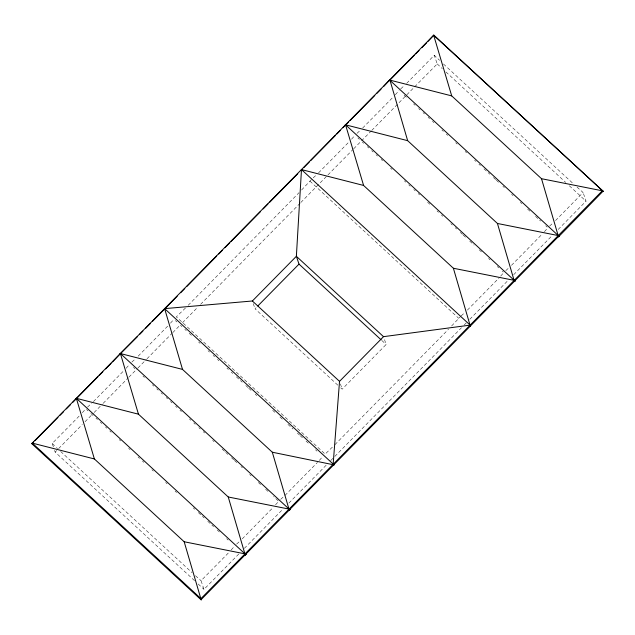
<?xml version="1.0" encoding="UTF-8"?>
<svg xmlns="http://www.w3.org/2000/svg" width="635" height="635" viewBox="0 0 635 635"><rect width="100%" height="100%" fill="white"/><g stroke="black" fill="none" stroke-linecap="round" stroke-linejoin="round"><path stroke-width="0.48" stroke-dasharray="3.17 2.38" d="M82.344 412.71L85.804 408.789M126.127 368.268L129.58 364.339M170.482 323.167L173.934 319.246M351.544 139.2L354.711 135.604M395.319 94.75L399.066 90.503M231.18 549.966L234.64 546.044M275.534 504.865L278.709 501.269L273.622 496.586M319.31 460.423L322.77 456.494M500.666 276.122L503.833 272.526L502.38 271.193M544.441 231.68L547.616 228.084M301.593 190L312.285 178.673M451.612 325.977L460.526 316.532M53.396 446.913L52.221 443.452L80.502 414.719M93.424 401.59L123.873 370.649M138.184 356.116L167.942 325.882M188.158 305.316L299.022 192.683M318.556 172.847L349.004 141.915M362.625 128.072L393.073 97.139M406.686 83.304L434.276 55.277L439.587 60.341M194.548 580.652L55.15 452.104L57.936 449.278M58.634 448.572L82.288 424.529M85.074 421.703L93.424 413.218M94.123 412.504L102.473 404.027M103.172 403.312L128.222 377.865M128.913 377.158L137.271 368.673M137.962 367.959L146.312 359.481M147.01 358.767L172.061 333.319M172.76 332.613L179.721 325.541M182.499 322.707L197.81 307.157M200.596 304.324L300.109 203.216M300.807 202.509L327.247 175.641M327.946 174.935L352.997 149.479M353.695 148.773L371.094 131.096M371.785 130.389L437.205 63.921L434.276 55.277M337.82 385.151L255.024 308.8L256.397 307.403M340.725 387.834L342.17 389.176L386.159 344.48L384.104 338.399M238.784 554.006L203.986 589.359L201.057 580.707L228.648 552.672M242.26 538.845L273.399 507.206M284.94 495.475L317.468 462.431M334.915 444.683L448.548 329.232M467.392 310.102L499.221 277.757M511.461 265.327L541.901 234.394M555.522 220.559L583.113 192.524L577.032 187.127M244.348 548.346L282.623 509.461M288.885 503.095L327.16 464.209M330.637 460.669L334.121 457.136M334.812 456.43L461.47 327.739M464.256 324.914L466.344 322.794M469.821 319.254L508.095 280.368M513.659 274.709L551.934 235.823M558.197 229.457L586.034 201.176L583.113 192.524M185.476 308.015L176.316 316.825L325.144 454.081L333.089 446.445M400.725 88.852L404.693 85.257M356.965 133.35L360.323 130.31M313.206 177.848L316.563 174.808M131.834 362.093L135.501 358.775M87.463 407.138L91.742 403.273M549.561 226.108L553.22 222.79M505.793 270.605L509.159 267.565M461.121 315.928L465.09 312.333M280.67 499.348L284.028 496.308M236.601 544.116L239.657 541.353M195.453 575.723L201.057 580.707M443.452 63.984L572.73 183.205M437.205 63.921L442.285 68.612M445.913 71.961L565.706 182.428M569.341 185.777L586.034 201.176M404.154 95.186L406.329 97.195M413.591 103.894L415.044 105.227M418.671 108.577L420.124 109.918M423.029 112.593L424.482 113.935M428.109 117.284L429.562 118.618M432.467 121.301L433.919 122.642M441.904 130L443.357 131.342M446.262 134.025L447.715 135.358M455.7 142.724L457.152 144.066M465.137 151.432L466.59 152.765M474.575 160.131L476.028 161.473M478.933 164.148L480.385 165.489M484.013 168.839L489.823 174.196M493.451 177.538L495.625 179.546M496.356 180.221L498.531 182.229M502.888 186.245L504.341 187.587M511.604 194.278L513.056 195.62M520.311 202.311L521.764 203.652M527.574 209.01L531.201 212.36M535.559 216.376L540.639 221.059M545.727 225.75L547.179 227.084M357.902 137.954L359.354 139.295M362.26 141.97L363.712 143.312M367.347 146.653L368.792 147.995M371.697 150.678L373.15 152.011M376.055 154.694L377.507 156.027M381.135 159.377L382.587 160.718M390.573 168.084L392.025 169.418M404.368 180.8L405.821 182.142M408.726 184.817L410.178 186.158M413.806 189.508L415.258 190.849M418.163 193.524L419.616 194.866M427.601 202.232L429.784 204.24M437.039 210.931L438.491 212.273M441.396 214.947L442.849 216.289M450.834 223.655L452.287 224.988M455.192 227.671L456.644 229.013M460.272 232.354L462.455 234.363M463.177 235.037L466.082 237.712M469.709 241.062L474.067 245.078M479.147 249.761L482.783 253.111M488.593 258.469L490.037 259.81M497.3 266.502L498.753 267.843M309.912 181.086L458.748 318.341M381.802 340.455L386.159 344.48M175.387 320.58L176.84 321.921M180.475 325.271L181.927 326.604M184.825 329.287L186.277 330.629M189.182 333.304L191.365 335.312M198.62 342.003L200.073 343.344M208.058 350.71L209.51 352.052M213.146 355.394L214.598 356.735M217.495 359.418L218.948 360.751M226.941 368.117L228.386 369.459M231.291 372.134L232.743 373.475M236.379 376.825L242.181 382.175M245.816 385.524L247.991 387.533M248.722 388.207L251.619 390.882M255.254 394.232L256.707 395.565M272.677 410.297L274.852 412.305M279.94 416.997L283.567 420.338M287.925 424.363L293.005 429.046M297.363 433.062L299.537 435.07M300.268 435.745L302.443 437.753M306.07 441.095L308.253 443.103M315.516 449.802L316.96 451.144M133.501 367.363L134.953 368.705M142.939 376.071L144.391 377.404M152.376 384.77L153.829 386.112M156.734 388.787L158.186 390.128M161.092 392.803L162.544 394.144M166.172 397.494L167.624 398.828M170.529 401.51L171.982 402.852M175.609 406.194L177.062 407.535M179.967 410.21L181.419 411.551M189.405 418.917L190.857 420.259M193.762 422.934L195.215 424.275M198.842 427.625L200.295 428.958M203.2 431.641L204.653 432.975M212.638 440.341L214.09 441.682M222.075 449.048L224.98 451.723M225.703 452.39L227.886 454.406M231.513 457.748L233.696 459.756M234.418 460.431L237.323 463.106M240.951 466.455L242.403 467.797M249.666 474.488L251.119 475.829M258.374 482.521L260.556 484.529M265.636 489.22L269.264 492.569M86.535 409.456L87.987 410.797M90.884 413.472L93.067 415.481M95.972 418.163L97.425 419.505M100.322 422.18L101.775 423.521M105.41 426.863L106.863 428.204M109.768 430.887L111.22 432.221M119.205 439.587L120.658 440.928M128.643 448.294L130.096 449.628M138.081 456.994L139.533 458.335M142.438 461.01L143.891 462.351M151.876 469.717L153.329 471.059M165.671 482.433L167.116 483.775M175.109 491.141L176.562 492.482M193.254 507.881L194.707 509.222M198.342 512.564L204.145 517.922M207.78 521.271L213.582 526.629M217.218 529.971L219.392 531.979M226.655 538.678L228.108 540.02M60.674 451.493L192.127 572.722M198.176 584.002L203.986 589.359M52.221 443.452L56.563 447.596M57.047 448.056L57.531 448.524M340.408 383.961L342.17 389.176M253.262 303.594L255.024 308.8M54.562 450.374L55.15 452.104"/><path stroke-width="0.95" d="M301.149 170.299L301.482 169.585L363.585 185.444L453.382 268.248L470.384 326.366L470.138 325.12L383.516 336.661L339.527 381.357L333.145 464.312L334.058 464.891L164.616 308.634L182.523 369.411L272.312 452.215L289.322 510.334L289.076 509.087L120.42 353.552L112.498 361.966M333.47 463.494L333.375 464.756L332.423 464.566M31.75 443.627L201.192 599.885L184.182 541.758L94.385 458.954L32.29 443.103L31.75 443.627L433.808 35.115L603.25 191.373L433.681 35.266L451.715 95.893L541.512 178.705L558.522 236.823L558.276 235.577L389.62 80.042L383.762 86.352M98.036 376.666L72.541 402.566M119.88 354.076L137.335 336.74M345.877 124.849L345.011 125.341L348.631 122.047M389.271 80.748L389.938 80.073L389.08 80.566M94.385 458.954L76.359 398.328L245.007 553.863L245.261 555.109L228.251 496.991L138.454 414.179L76.359 398.328L75.819 398.851L76.676 398.359L75.819 398.851M120.078 354.266L120.745 353.592M343.138 127.627L345.551 124.817L407.654 140.668L497.443 223.472L514.453 281.599L514.207 280.345L345.551 124.817L363.585 185.444M33.671 442.063L32.06 443.706M35.06 440.658L57.968 417.378M60.047 415.258L63.516 411.734M66.294 408.916L70.461 404.678M99.409 375.261L102.854 371.761M105.608 368.967L111.125 363.363M350.004 120.65L374.809 95.448M376.873 93.345L381.008 89.146M390.636 79.367L414.234 55.388M415.623 53.983L419.1 50.451M421.87 47.633L426.736 42.696M428.117 41.283L433.808 35.115M120.19 354.155L120.547 353.401M139.406 334.629L142.867 331.121M145.629 328.311L150.471 323.398M152.543 321.286L177.181 296.251M180.642 292.735L184.801 288.504M186.88 286.393L216.686 256.111M218.765 254L222.234 250.476M225.004 247.658L229.862 242.729M231.243 241.324L260.358 211.741M263.128 208.923L267.978 203.994M269.367 202.589L297.783 173.712M303.744 167.664L309.269 162.044M310.65 160.639L335.534 135.358M336.915 133.953L340.368 130.437M345.321 125.42L345.678 124.666M164.616 308.634L252.381 300.99L296.37 256.294L301.482 169.585L470.138 325.12L470.384 326.366M257.77 306.006L299.014 264.112L296.37 256.294L383.516 336.661M201.192 599.885L200.946 598.63L602.337 190.802L603.25 191.373M201.105 599.599L289.131 510.159M289.322 510.334L289.989 509.659L289.076 509.087L228.251 496.991M289.798 509.484L558.324 236.649M558.522 236.823L602.948 191.318M407.654 140.668L389.938 80.073M541.512 178.705L602.337 190.802M497.443 223.472L558.276 235.577L559.181 236.149L558.276 235.577L558.435 236.545M453.382 268.248L514.207 280.345L515.12 280.924L514.207 280.345L514.453 281.599M272.312 452.215L334.058 464.891M184.182 541.758L245.007 553.863L245.92 554.434L245.007 553.863L245.261 555.109M389.62 80.042L451.715 95.893M138.454 414.179L120.42 353.552L182.523 369.411M558.276 235.577L559.181 236.149M514.207 280.345L515.12 280.924M289.242 510.056L289.076 509.087L289.989 509.659M245.007 553.863L245.92 554.434M289.076 509.087L289.687 509.603M299.014 264.112L381.079 339.788M252.381 300.99L339.527 381.357M32.29 443.103L200.946 598.63M200.509 597.583L201.065 599.464"/></g></svg>
